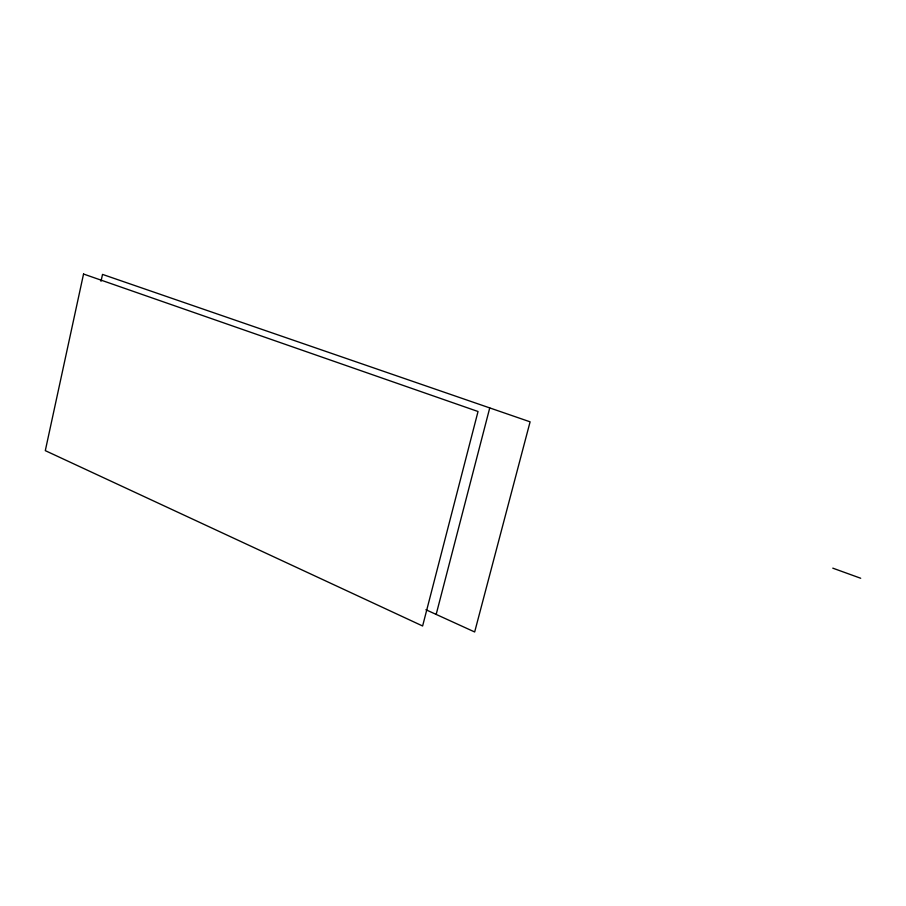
<?xml version="1.0" encoding="UTF-8"?>
<svg xmlns="http://www.w3.org/2000/svg" width="906" height="906" viewBox="0 0 906 906"><rect width="100%" height="100%" fill="white"/><g stroke="black" fill="none" stroke-linecap="round" stroke-linejoin="round"><path stroke-width="1.36" d="M101.008 281.29L102.514 274.405L530.101 421.834L474.665 631.969L425.899 609.738M436.171 614.415L489.75 407.915M832.784 568.153L860.7 578.255M83.545 274.031L45.3 450.644L422.615 625.989L478.028 411.505L83.545 274.031"/></g></svg>
